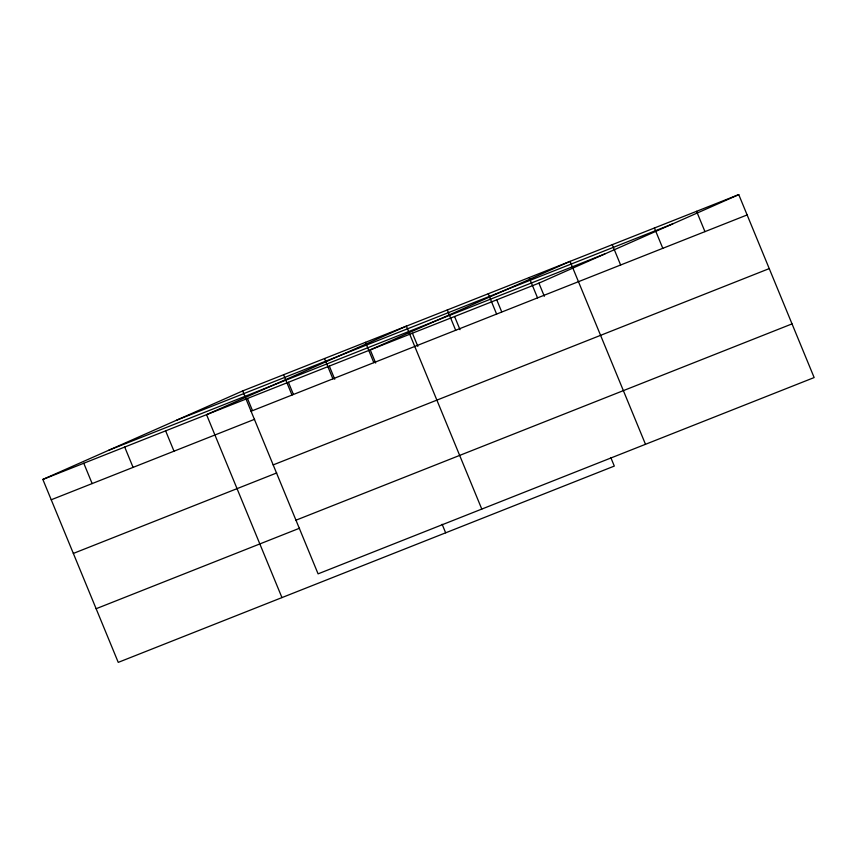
<?xml version="1.0" encoding="UTF-8"?>
<svg xmlns="http://www.w3.org/2000/svg" width="857" height="857" viewBox="0 0 857 857"><rect width="100%" height="100%" fill="white"/><g stroke="black" fill="none" stroke-linecap="round" stroke-linejoin="round"><path stroke-width="1.29" d="M610.795 457.542L614.308 466.079L118.245 662.375L42.85 479.438L242.692 390.921L738.755 194.625L814.15 377.562L318.086 573.858L242.692 390.921M42.85 479.438L538.914 283.142L738.755 194.625M176.746 420.134L672.809 223.838M108.796 450.236L604.86 253.929M251.058 411.242L747.122 214.946M51.227 499.77L254.615 419.287M273.179 464.901L769.243 268.605M73.348 553.429L276.725 472.946M295.965 520.188L792.029 323.892M96.134 608.716L299.522 528.233M696.58 211.315L704.957 231.636M654.416 227.994L662.793 248.316M612.252 244.684L620.629 265.006M645.492 444.301L570.087 261.364L370.256 349.892L375.677 363.036M538.914 283.142L544.334 296.297M529.165 277.561L537.543 297.882M496.749 299.832L501.677 311.787M488.244 293.758L496.61 314.08M454.585 316.512L460.005 329.666M447.311 309.945L455.688 330.277M412.421 333.202L417.841 346.357M481.784 509.079L406.389 326.142L206.548 414.659L281.953 597.597M442.137 524.28L445.651 532.818M365.468 342.339L373.834 362.661M329.324 366.078L334.744 379.233M324.535 358.537L332.912 378.858M288.402 382.276L293.33 394.231M283.613 374.723L291.991 395.056M247.48 398.473L252.408 410.428M165.626 430.857L174.003 451.178M124.704 447.054L133.081 467.376M83.772 463.251L92.149 483.573"/></g></svg>
